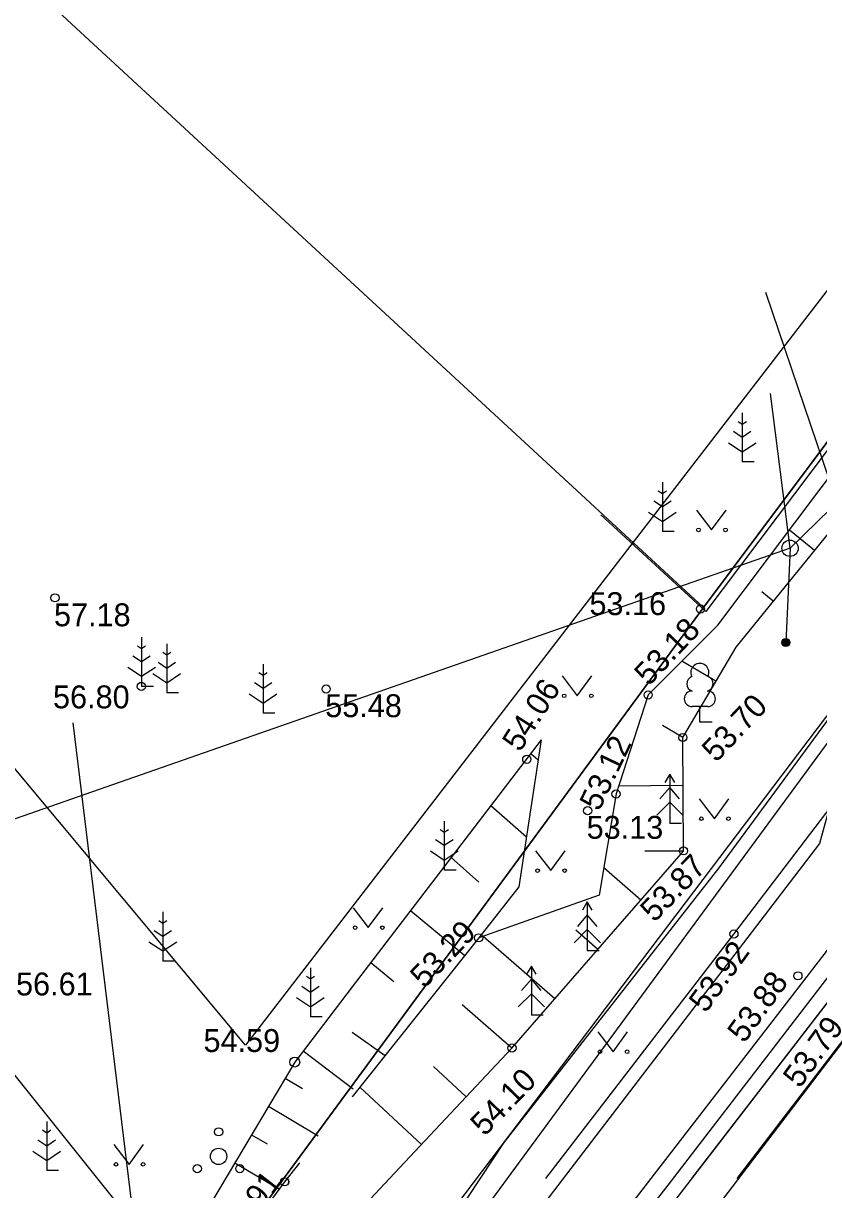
# Model space of a CAD drawing. Extents: x 640179 to 641556, y 6455895 to 6457208.
# Drawn here: x 641169.09 to 641193.4, y 6456646.38 to 6456682.05 of the extents above; entities that cross this region are included whole.
import ezdxf

# ---------------------------------------------------------------- set-up
doc = ezdxf.new("R2010")
doc.units = 0
for name, color, linetype in [('AED', 7, 'Continuous'), ('HALJASTUS', 7, 'Continuous'), ('KORGUS-EH2000', 7, 'Continuous'), ('KPKAABEL', 7, 'Continuous'), ('KTRASS', 7, 'Continuous'), ('MOOTPIIR', 7, 'Continuous'), ('MPKAABEL', 7, 'Continuous'), ('MPOHULIIN', 7, 'Continuous'), ('PIIR', 7, 'Continuous'), ('POST', 7, 'Continuous'), ('PUU', 7, 'Continuous'), ('RAJATIS', 7, 'Continuous'), ('RELJEEF', 7, 'Continuous'), ('SIOHULIIN', 7, 'Continuous'), ('TEE', 7, 'Continuous'), ('VTRASS', 7, 'Continuous')]:
    doc.layers.add(name, color=color, linetype=linetype)

msp = doc.modelspace()

# ---------------------------------------------------------------- linework, layer by layer
at = {"layer": 'AED'}
msp.add_lwpolyline([(641223.389, 6456709.083), (641212.335, 6456694.072), (641205.957, 6456685.608), (641196.459, 6456672.702), (641189.951, 6456664.062), (641186.744, 6456667.02)], dxfattribs=at)
at = {"layer": 'HALJASTUS'}
for p, q in [((641189.665, 6456667.164), (641190.128, 6456666.557)), ((641190.128, 6456666.557), (641190.574, 6456667.164)), ((641185.561, 6456662.089), (641186.025, 6456661.482)), ((641186.025, 6456661.482), (641186.47, 6456662.089)), ((641189.752, 6456658.331), (641190.215, 6456657.725)), ((641190.215, 6456657.725), (641190.661, 6456658.331)), ((641184.748, 6456656.743), (641185.212, 6456656.136)), ((641185.212, 6456656.136), (641185.657, 6456656.743)), ((641179.173, 6456655), (641179.637, 6456654.393)), ((641179.637, 6456654.393), (641180.082, 6456655)), ((641186.655, 6456651.204), (641187.118, 6456650.597)), ((641187.118, 6456650.597), (641187.564, 6456651.204)), ((641171.862, 6456647.76), (641172.325, 6456647.153)), ((641172.325, 6456647.153), (641172.771, 6456647.76))]:
    msp.add_line(p, q, dxfattribs=at)
for centre in [(641189.727, 6456666.557), (641190.556, 6456666.557), (641185.624, 6456661.482), (641186.452, 6456661.482), (641189.814, 6456657.725), (641190.643, 6456657.725), (641184.811, 6456656.136), (641185.639, 6456656.136), (641179.236, 6456654.393), (641180.064, 6456654.393), (641186.717, 6456650.597), (641187.546, 6456650.597), (641171.924, 6456647.153), (641172.753, 6456647.153)]:
    msp.add_circle(centre, 0.055, dxfattribs=at)
at = {"layer": 'KORGUS-EH2000'}
for centre, radius in [((641170.06, 6456664.48), 0.125), ((641189.79, 6456664.14), 0.125), ((641172.7, 6456661.77), 0.125), ((641178.35, 6456661.69), 0.125), ((641188.19, 6456661.51), 0.125), ((641189.25, 6456660.21), 0.125), ((641184.48, 6456659.54), 0.125), ((641187.21, 6456658.48), 0.125), ((641186.34, 6456657.97), 0.125), ((641189.27, 6456656.74), 0.125), ((641183.01, 6456654.08), 0.125), ((641190.811, 6456654.196), 0.125), ((641192.767, 6456652.919), 0.125), ((641184.03, 6456650.71), 0.125), ((641177.39, 6456650.28), 0.15), ((641177.077, 6456646.618), 0.125), ((641177.08, 6456646.62), 0.125)]:
    msp.add_circle(centre, radius, dxfattribs=at)
at = {"layer": 'KPKAABEL'}
msp.add_lwpolyline([(641250.916, 6456701.854), (641233.36, 6456698.085), (641228.06, 6456696.144), (641221.419, 6456692.421), (641214.274, 6456686.161), (641195.836, 6456662.992), (641183.886, 6456646.716), (641178.313, 6456639.125), (641175.108, 6456634.934), (641159.344, 6456614.322), (641156.383, 6456610.599), (641147.851, 6456599.872), (641130.365, 6456577.434), (641126.962, 6456572.955), (641123.321, 6456568.16), (641117.068, 6456559.927), (641100.046, 6456538.228), (641087.723, 6456522.534), (641082.624, 6456515.861), (641075.058, 6456519.384)], dxfattribs=at)
at = {"layer": 'KTRASS'}
for points in [[(641221.509, 6456699.446), (641225.383, 6456695.52), (641225.469, 6456694.533), (641220.111, 6456684.45), (641213.962, 6456678.741), (641208.041, 6456670.755), (641179.059, 6456633.143), (641154.399, 6456601.754), (641145.118, 6456589.281), (641135.255, 6456576.772), (641129.165, 6456568.625), (641123.054, 6456560.61), (641115.838, 6456551.599), (641095.57, 6456525.963), (641082.066, 6456509.535), (641083.465, 6456507.43)], [(641221.509, 6456699.446), (641225.383, 6456695.52), (641225.469, 6456694.533), (641220.111, 6456684.45), (641213.962, 6456678.741), (641208.041, 6456670.755), (641189.518, 6456646.716)], [(641246.245, 6456692.021), (641231.243, 6456687.773), (641225.863, 6456686.655), (641221.822, 6456685.935), (641220.145, 6456685.298), (641213.513, 6456678.957), (641207.557, 6456670.947), (641188.793, 6456646.512), (641178.369, 6456633.104), (641167.602, 6456619.188), (641153.637, 6456601.636), (641144.758, 6456589.575), (641134.899, 6456577.057), (641125.832, 6456564.994), (641116.262, 6456552.888), (641106.767, 6456540.96), (641097.588, 6456529.29), (641084.762, 6456513.829), (641075.181, 6456501.839), (641064.996, 6456490.473), (641055.83, 6456480.433), (641048.428, 6456471.179), (641047.398, 6456472.003), (641045.963, 6456470.435)], [(641207.512, 6456671.657), (641178.738, 6456634.368)], [(641178.738, 6456634.368), (641173.333, 6456638.344), (641170.615, 6456660.66)]]:
    msp.add_lwpolyline(points, dxfattribs=at)
at = {"layer": 'MOOTPIIR'}
msp.add_lwpolyline([(641255.692, 6456710.806), (641232.683, 6456712.177), (641221.041, 6456709.436), (641175.879, 6456650.803), (641158.622, 6456671.495), (641149.035, 6456664.917), (641166.84, 6456641.896), (641089.148, 6456540.714), (641040.8, 6456476.446), (641029.98, 6456474.527), (640998.205, 6456487.819), (640991.99, 6456473.114), (641014.589, 6456462.151), (641015.958, 6456457.218), (640916.977, 6456413.061), (640862.329, 6456382.846), (640764.687, 6456299.767), (640633.526, 6456240.348)], dxfattribs=at)
at = {"layer": 'MPKAABEL'}
msp.add_lwpolyline([(641168.167, 6456632.195), (641169.459, 6456630.768), (641170.368, 6456630.405), (641172.429, 6456632.131), (641177.984, 6456639.019), (641183.793, 6456647.819), (641190.361, 6456656.221), (641196.295, 6456664.286), (641202.07, 6456671.65), (641208.382, 6456678.464), (641211.991, 6456682.454), (641219.177, 6456691.66), (641222.813, 6456697.17), (641223.078, 6456698.363), (641223.131, 6456699.608), (641223.057, 6456699.892), (641221.847, 6456700.888), (641218.991, 6456703.694), (641218.287, 6456705.131), (641217.198, 6456705.749)], dxfattribs=at)
at = {"layer": 'MPOHULIIN'}
for points in [[(641177.488, 6456639.488), (641207.339, 6456678.953)], [(641177.161, 6456639.468), (641160.164, 6456660.719)]]:
    msp.add_lwpolyline(points, dxfattribs=at)
at = {"layer": 'PIIR'}
for points in [[(641139.38, 6456710.86), (641110.22, 6456687.75), (641063.26, 6456739.26), (641090.17, 6456794.7), (641093.23, 6456795.64), (641171.53, 6456775.1), (641198.04, 6456786.73), (641201.18, 6456786.04), (641238.09, 6456728.7), (641189.88, 6456664.18)], [(641401.57, 6456684.53), (641367.19, 6456714.64), (641232.18, 6456686.26), (641058.95, 6456472.32), (641047.47, 6456458.69), (641058.08, 6456448.04), (641039.47, 6456443.23), (641018.2, 6456461.65), (641045.12, 6456474.58), (641073.78, 6456511.07), (641079.48, 6456518.33), (641129.55, 6456582.08), (641155.11, 6456616.87), (641164.12, 6456629.12), (641189.88, 6456664.18), (641226.48, 6456713.17), (641246.84, 6456701.22), (641272.72, 6456706.22), (641371.55, 6456726.22), (641403.74, 6456738.9)], [(641110.22, 6456687.75), (641139.38, 6456710.86), (641189.88, 6456664.18), (641164.12, 6456629.12), (641123.84, 6456670.79)]]:
    msp.add_lwpolyline(points, close=True, dxfattribs=at)
at = {"layer": 'POST'}
msp.add_lwpolyline([(641192.526, 6456665.994), (641192.399, 6456663.113)], dxfattribs=at)
for centre, radius in [((641192.526, 6456665.994), 0.25), ((641192.399, 6456663.113), 0.125), ((641192.399, 6456663.113), 0.105), ((641192.399, 6456663.113), 0.0851), ((641192.399, 6456663.113), 0.0651), ((641192.399, 6456663.113), 0.0451), ((641192.399, 6456663.113), 0.0251), ((641192.399, 6456663.113), 0.00511)]:
    msp.add_circle(centre, radius, dxfattribs=at)
at = {"layer": 'PUU'}
for p, q in [((641191.067, 6456670.135), (641191.067, 6456668.635)), ((641191.067, 6456669.785), (641190.942, 6456669.867)), ((641191.191, 6456669.867), (641191.067, 6456669.785)), ((641191.067, 6456669.385), (641190.8, 6456669.562)), ((641191.333, 6456669.562), (641191.067, 6456669.385)), ((641190.643, 6456669.224), (641191.067, 6456668.941)), ((641191.067, 6456668.941), (641191.491, 6456669.224)), ((641191.427, 6456668.635), (641191.067, 6456668.635)), ((641188.625, 6456668.013), (641188.625, 6456666.513)), ((641188.625, 6456667.663), (641188.501, 6456667.746)), ((641188.75, 6456667.746), (641188.625, 6456667.663)), ((641188.625, 6456667.263), (641188.359, 6456667.441)), ((641188.892, 6456667.441), (641188.625, 6456667.263)), ((641188.201, 6456667.102), (641188.625, 6456666.819)), ((641188.625, 6456666.819), (641189.05, 6456667.102)), ((641188.985, 6456666.513), (641188.625, 6456666.513)), ((641172.708, 6456662.922), (641172.583, 6456663.005)), ((641172.708, 6456663.272), (641172.708, 6456661.772)), ((641172.832, 6456663.005), (641172.708, 6456662.922)), ((641173.478, 6456663.072), (641173.478, 6456661.572)), ((641172.708, 6456662.522), (641172.441, 6456662.7)), ((641172.974, 6456662.7), (641172.708, 6456662.522)), ((641173.478, 6456662.722), (641173.353, 6456662.805)), ((641173.602, 6456662.805), (641173.478, 6456662.722)), ((641172.283, 6456662.362), (641172.708, 6456662.079)), ((641172.708, 6456662.079), (641173.132, 6456662.362)), ((641173.478, 6456662.322), (641173.211, 6456662.5)), ((641173.744, 6456662.5), (641173.478, 6456662.322)), ((641176.421, 6456662.452), (641176.421, 6456660.952)), ((641173.053, 6456662.162), (641173.478, 6456661.879)), ((641173.478, 6456661.879), (641173.902, 6456662.162)), ((641176.421, 6456661.702), (641176.154, 6456661.88)), ((641176.421, 6456662.102), (641176.296, 6456662.185)), ((641176.545, 6456662.185), (641176.421, 6456662.102)), ((641176.687, 6456661.88), (641176.421, 6456661.702)), ((641173.068, 6456661.772), (641172.708, 6456661.772)), ((641173.838, 6456661.572), (641173.478, 6456661.572)), ((641175.996, 6456661.542), (641176.421, 6456661.259)), ((641176.421, 6456661.259), (641176.845, 6456661.542)), ((641190.011, 6456661.154), (641189.531, 6456661.154)), ((641189.771, 6456660.679), (641189.771, 6456661.154)), ((641176.781, 6456660.952), (641176.421, 6456660.952)), ((641190.151, 6456660.679), (641189.771, 6456660.679)), ((641188.851, 6456659.082), (641188.701, 6456658.832)), ((641189.001, 6456658.832), (641188.851, 6456659.082)), ((641188.851, 6456659.082), (641188.851, 6456657.582)), ((641188.851, 6456658.682), (641188.551, 6456658.332)), ((641189.151, 6456658.332), (641188.851, 6456658.682)), ((641188.851, 6456658.232), (641188.451, 6456657.832)), ((641189.251, 6456657.832), (641188.851, 6456658.232)), ((641181.96, 6456657.65), (641181.96, 6456656.15)), ((641189.211, 6456657.582), (641188.851, 6456657.582)), ((641181.96, 6456657.3), (641181.836, 6456657.383)), ((641182.084, 6456657.383), (641181.96, 6456657.3)), ((641181.96, 6456656.9), (641181.693, 6456657.078)), ((641182.227, 6456657.078), (641181.96, 6456656.9)), ((641181.536, 6456656.739), (641181.96, 6456656.457)), ((641181.96, 6456656.457), (641182.384, 6456656.739)), ((641182.32, 6456656.15), (641181.96, 6456656.15)), ((641186.329, 6456655.181), (641186.179, 6456654.931)), ((641186.479, 6456654.931), (641186.329, 6456655.181)), ((641186.329, 6456655.181), (641186.329, 6456653.681)), ((641173.358, 6456654.872), (641173.358, 6456653.372)), ((641186.329, 6456654.781), (641186.029, 6456654.431)), ((641186.629, 6456654.431), (641186.329, 6456654.781)), ((641173.358, 6456654.522), (641173.233, 6456654.605)), ((641173.482, 6456654.605), (641173.358, 6456654.522)), ((641173.358, 6456654.122), (641173.091, 6456654.3)), ((641173.624, 6456654.3), (641173.358, 6456654.122)), ((641186.329, 6456654.331), (641185.929, 6456653.931)), ((641186.729, 6456653.931), (641186.329, 6456654.331)), ((641172.933, 6456653.962), (641173.358, 6456653.679)), ((641173.358, 6456653.679), (641173.782, 6456653.962)), ((641186.689, 6456653.681), (641186.329, 6456653.681)), ((641173.718, 6456653.372), (641173.358, 6456653.372)), ((641177.868, 6456653.162), (641177.868, 6456651.662)), ((641184.622, 6456653.217), (641184.472, 6456652.967)), ((641184.772, 6456652.967), (641184.622, 6456653.217)), ((641184.622, 6456653.217), (641184.622, 6456651.717)), ((641177.868, 6456652.412), (641177.601, 6456652.59)), ((641177.868, 6456652.812), (641177.743, 6456652.895)), ((641177.992, 6456652.895), (641177.868, 6456652.812)), ((641178.134, 6456652.59), (641177.868, 6456652.412)), ((641184.622, 6456652.817), (641184.322, 6456652.467)), ((641184.922, 6456652.467), (641184.622, 6456652.817)), ((641177.443, 6456652.252), (641177.868, 6456651.969)), ((641177.868, 6456651.969), (641178.292, 6456652.252)), ((641184.622, 6456652.367), (641184.222, 6456651.967)), ((641185.022, 6456651.967), (641184.622, 6456652.367)), ((641178.228, 6456651.662), (641177.868, 6456651.662)), ((641184.982, 6456651.717), (641184.622, 6456651.717)), ((641169.808, 6456648.462), (641169.808, 6456646.962)), ((641169.808, 6456648.112), (641169.683, 6456648.195)), ((641169.932, 6456648.195), (641169.808, 6456648.112)), ((641169.808, 6456647.712), (641169.541, 6456647.89)), ((641170.074, 6456647.89), (641169.808, 6456647.712)), ((641169.383, 6456647.552), (641169.808, 6456647.269)), ((641169.808, 6456647.269), (641170.232, 6456647.552)), ((641170.168, 6456646.962), (641169.808, 6456646.962))]:
    msp.add_line(p, q, dxfattribs=at)
msp.add_lwpolyline([(641214.004, 6456694.415), (641210.92, 6456678.857), (641209.236, 6456677.236), (641204.495, 6456674.356), (641194.474, 6456660.785), (641193.428, 6456656.97), (641171.496, 6456628.28), (641165.732, 6456625.451), (641159.397, 6456626.501), (641156.7, 6456627.875)], dxfattribs=at)
for centre, radius in [((641175.062, 6456648.147), 0.125), ((641175.062, 6456647.397), 0.25), ((641174.412, 6456647.022), 0.125), ((641175.712, 6456647.022), 0.125)]:
    msp.add_circle(centre, radius, dxfattribs=at)
for centre, radius, start, end in [((641189.771, 6456662.199), 0.277, 332.5799, 207.4201), ((641189.601, 6456661.852), 0.233, 109.0217, 253.1415), ((641189.941, 6456661.852), 0.233, 286.8508, 70.9859), ((641189.533, 6456661.392), 0.238, 90.0016, 269.3953), ((641190.008, 6456661.392), 0.238, 270.6047, 89.9984)]:
    msp.add_arc(centre, radius, start, end, dxfattribs=at)
at = {"layer": 'RAJATIS'}
msp.add_line((641192.526, 6456665.994), (641192.399, 6456663.113), dxfattribs=at)
at = {"layer": 'RELJEEF'}
for p, q in [((641193.278, 6456665.925), (641192.507, 6456666.553)), ((641192.015, 6456664.374), (641191.66, 6456664.663)), ((641190.263, 6456661.935), (641189.224, 6456662.547)), ((641189.248, 6456660.211), (641188.626, 6456660.578)), ((641184.602, 6456659.723), (641184.827, 6456659.523)), ((641189.257, 6456658.736), (641187.289, 6456658.724)), ((641183.384, 6456658.129), (641184.471, 6456657.167)), ((641182.167, 6456656.536), (641183.011, 6456655.788)), ((641189.269, 6456656.736), (641188.092, 6456656.729)), ((641187.964, 6456655.236), (641186.831, 6456656.222)), ((641180.931, 6456654.917), (641182.587, 6456653.541)), ((641185.339, 6456652.218), (641183.148, 6456654.124)), ((641186.652, 6456653.727), (641185.981, 6456654.311)), ((641179.716, 6456653.326), (641180.419, 6456652.742)), ((641184.027, 6456650.709), (641182.506, 6456652.031)), ((641179.146, 6456651.195), (641180.149, 6456650.478)), ((641182.627, 6456649.216), (641181.63, 6456650.151)), ((641181.26, 6456647.757), (641179.383, 6456649.515))]:
    msp.add_line(p, q, dxfattribs=at)
for points in [[(641184.92, 6456660.14), (641179.146, 6456652.579), (641177.39, 6456650.28), (641171.98, 6456641.18), (641173.82, 6456641.016), (641178.525, 6456644.838), (641180.285, 6456646.716), (641184.027, 6456650.709), (641189.269, 6456656.736), (641189.248, 6456660.211), (641190.876, 6456662.975), (641194.541, 6456667.475), (641196.987, 6456669.645), (641203.079, 6456676.764), (641210.744, 6456688.071), (641213.406, 6456690.112), (641218.474, 6456692.521), (641223.131, 6456696.686), (641226.292, 6456698.173)], [(641190.321, 6456663.639), (641194.251, 6456668.876), (641196.221, 6456670.97), (641196.916, 6456670.956), (641200.685, 6456675.524), (641206.576, 6456684.066), (641209.662, 6456688.577), (641213.826, 6456692.408), (641217.586, 6456693.79), (641223.034, 6456697.49)], [(641190.321, 6456663.639), (641188.189, 6456661.515), (641187.212, 6456658.485), (641186.691, 6456655.386), (641183.014, 6456654.076), (641179.146, 6456649.217)], [(641184.92, 6456660.14), (641184.24, 6456655.64), (641183.014, 6456654.076)], [(641177.65, 6456650.62), (641179.17, 6456649.46)], [(641177.1, 6456649.79), (641177.63, 6456649.47)], [(641176.59, 6456648.93), (641178.1, 6456648.03)], [(641176.07, 6456648.06), (641176.55, 6456647.78)], [(641177.539, 6456647.199), (641177.077, 6456646.618), (641173.757, 6456642.106)], [(641175.56, 6456647.2), (641176.92, 6456646.39)]]:
    msp.add_lwpolyline(points, dxfattribs=at)
at = {"layer": 'SIOHULIIN'}
for points in [[(641192.526, 6456665.994), (641229.343, 6456701.931)], [(641192.526, 6456665.994), (641191.927, 6456670.733)], [(641192.526, 6456665.994), (641141.534, 6456648.18)]]:
    msp.add_lwpolyline(points, dxfattribs=at)
at = {"layer": 'TEE'}
for points in [[(641190.912, 6456646.716), (641194.419, 6456651.294), (641203.602, 6456663.267), (641211.813, 6456673.64), (641214.911, 6456676.895), (641219.635, 6456681.563), (641224.209, 6456685.687), (641227.376, 6456687.205), (641233.08, 6456690.645), (641238.373, 6456692.773)], [(641185.068, 6456646.716), (641190.811, 6456654.196), (641199.698, 6456665.871), (641207.923, 6456676.563)]]:
    msp.add_lwpolyline(points, dxfattribs=at)
at = {"layer": 'VTRASS'}
msp.add_lwpolyline([(641128.395, 6456564.769), (641190.477, 6456646.074), (641200.003, 6456658.578), (641196.1, 6456661.106), (641191.785, 6456673.815)], dxfattribs=at)

# ---------------------------------------------------------------- texts
at = {"layer": 'KORGUS-EH2000'}
for s, p in [('53.16', (641186.396, 6456663.952)), ('57.18', (641170.03, 6456663.61)), ('56.80', (641170, 6456661.1)), ('55.48', (641178.32, 6456660.83)), ('53.13', (641186.31, 6456657.11)), (' 56.61', (641168.61, 6456652.32)), (' 54.59', (641174.34, 6456650.59))]:
    msp.add_text(s, height=0.7, dxfattribs=at).set_placement(p)
for s, rotation, p in [('53.18', 46.5387, (641188.211, 6456661.756)), ('54.06', 57.3853, (641184.273, 6456659.733)), ('53.70', 46.5387, (641190.272, 6456659.422)), ('53.12', 64.4164, (641186.692, 6456657.925)), ('53.87', 45.9605, (641188.382, 6456654.529)), ('53.29', 45.9605, (641181.349, 6456652.51)), ('53.92', 54.0502, (641189.949, 6456651.754)), ('53.88', 54.0502, (641191.126, 6456650.831)), ('53.79', 54.0502, (641192.825, 6456649.452)), ('54.10', 45.9605, (641183.193, 6456647.987)), ('53.91', 52.3986, (641175.575, 6456644.753))]:
    msp.add_text(s, height=0.7, rotation=rotation, dxfattribs=at).set_placement(p)

doc.saveas('drawing.dxf')
